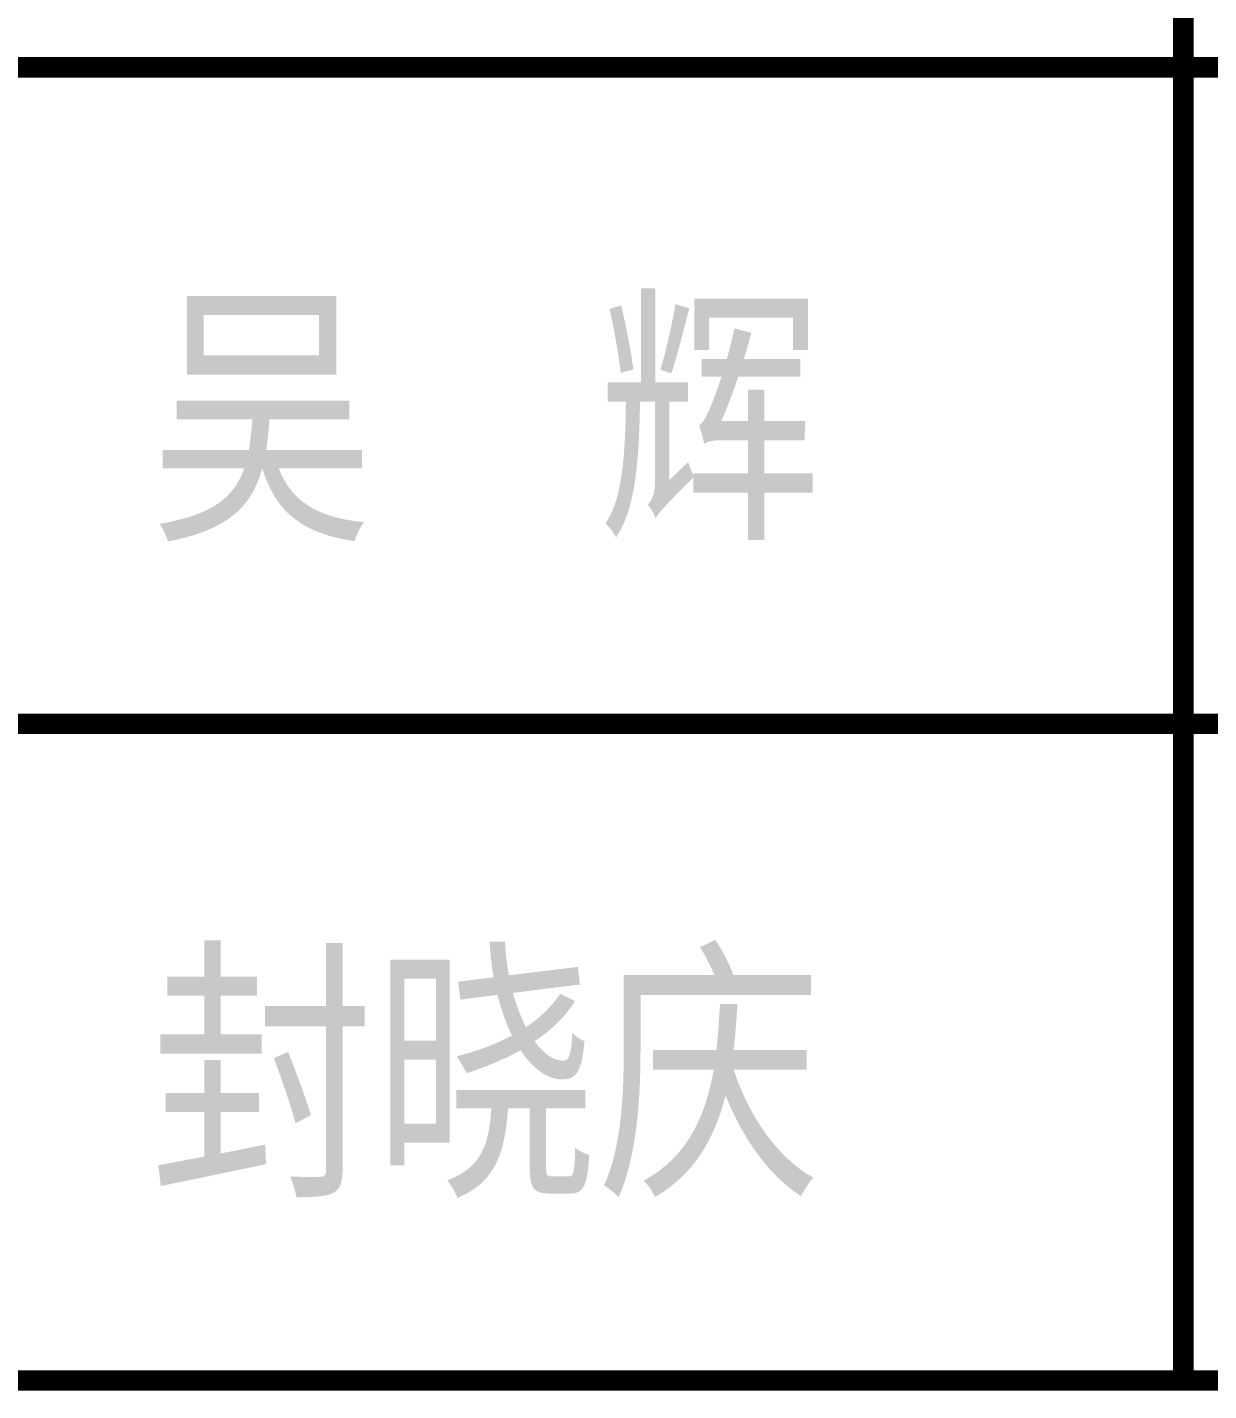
# Model space of a CAD drawing. Extents: x 7651907 to 8255021, y -2490714 to -1144618.
# Drawn here: x 7894608 to 7896048, y -2199173 to -2197512 of the extents above; entities that cross this region are included whole.
import ezdxf
from ezdxf.enums import TextEntityAlignment as Align

# ---------------------------------------------------------------- set-up
doc = ezdxf.new("R2010")
doc.units = 0
doc.header["$LTSCALE"] = 1000
for name, color, linetype in [('图框', 4, 'CONTINUOUS'), ('图框文字', 7, 'CONTINUOUS'), ('辅助水', 52, 'CONTINUOUS')]:
    doc.layers.add(name, color=color, linetype=linetype)
doc.styles.add('宋体', font='', dxfattribs={"width": 0.8})
doc.styles.get('宋体').set_extended_font_data('SimSun')

# ---------------------------------------------------------------- blocks, each defined once
blk = doc.blocks.new('65da65sd56ad56asd56')
at = {"layer": '图框', "ltscale": 0.1, "const_width": 25, "flags": 128}
for points in [[(8443446.5, -735837.1), (8443446.5, -739037.1)], [(8434846.5, -737437.1), (8450346.5, -737437.1)], [(8434846.5, -738237.1), (8450346.5, -738237.1)], [(8434846.5, -739037.1), (8450346.5, -739037.1)]]:
    blk.add_lwpolyline(points, dxfattribs=at)
at = {"layer": '图框文字', "ltscale": 0.1, "style": '宋体', "width": 0.8}
for s, p in [('吴  辉', (8442596.5, -737987.2)), ('封晓庆', (8442596.5, -738787.2))]:
    blk.add_text(s, height=250, dxfattribs=at).set_placement(p, align=Align.CENTER)

msp = doc.modelspace()

# ---------------------------------------------------------------- block references
at = {"layer": '辅助水'}
msp.add_blockref('65da65sd56ad56asd56', (-547429.9, -1460123.3), dxfattribs=at)

doc.saveas('drawing.dxf')
